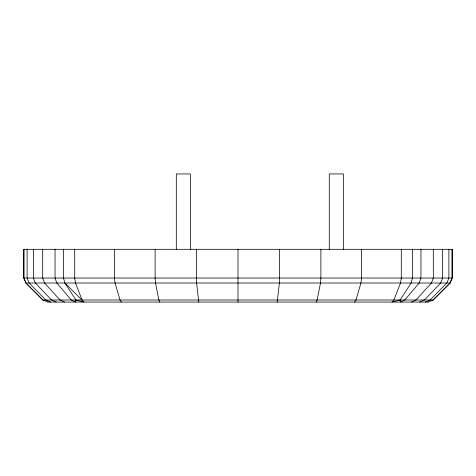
<?xml version="1.0" encoding="UTF-8"?>
<svg xmlns="http://www.w3.org/2000/svg" width="476" height="476" viewBox="0 0 476 476"><rect width="100%" height="100%" fill="white"/><g stroke="black" fill="none" stroke-linecap="round" stroke-linejoin="round"><path stroke-width="0.71" d="M63.546 249.305L63.546 278.043L64.891 283.018L75.946 299.999L75.523 302.058L71.281 299.999L56.799 283.018L55.043 278.043L55.043 249.305M277.234 302.058L279.394 283.018L279.596 249.305M428.12 302.058L433.19 299.999L450.141 283.018L452.2 278.043L452.2 249.305L23.8 249.305L23.8 278.043L25.859 283.018L42.81 299.999L47.88 302.058M316.171 302.058L317.147 299.999L320.485 283.018L320.889 278.043L320.889 249.305M401.292 249.305L401.292 278.043L400.495 283.018L393.926 299.999L392.004 302.058L400.054 299.999L411.109 283.018L412.454 278.043L412.454 249.305M354.525 302.058L355.983 299.999L360.951 283.018L361.558 278.043L361.558 249.305M433.083 299.999L450.028 283.018L452.087 278.043L452.087 249.305M411.442 302.058L415.97 299.999L431.429 283.018L433.303 278.043L433.303 249.305M419.713 302.058L424.455 299.999L440.651 283.018L442.62 278.043L442.62 249.305M425.276 302.058L430.167 299.999L446.863 283.018L448.886 278.043L448.886 249.305M23.8 278.043L452.2 278.043M25.859 283.018L450.141 283.018M42.81 299.999L433.19 299.999M47.778 302.058L428.221 302.058M75.946 299.999L83.996 302.058L64.891 283.018M50.724 302.058L45.833 299.999L29.137 283.018L27.114 278.043L27.114 249.305M56.287 302.058L51.545 299.999L35.349 283.018L33.38 278.043L33.38 249.305M64.563 302.058L60.035 299.999L44.571 283.018L42.697 278.043L42.697 249.305M42.917 299.999L25.972 283.018L23.913 278.043L23.913 249.305M121.475 302.058L120.017 299.999L115.043 283.018L114.442 278.043L114.442 249.305M159.829 302.058L158.853 299.999L155.515 283.018L155.111 278.043L155.111 249.305M82.074 299.999L75.5 283.018L74.708 278.043L74.708 249.305M198.766 302.058L196.606 283.018L196.404 249.305M400.054 299.999L400.477 302.058L404.719 299.999L419.201 283.018L420.957 278.043L420.957 249.305M238 302.058L238 249.305M343.345 249.817L343.345 173.942L329.279 173.942L329.279 249.817M190.376 249.817L190.376 173.942L176.31 173.942L176.31 249.817"/></g></svg>
